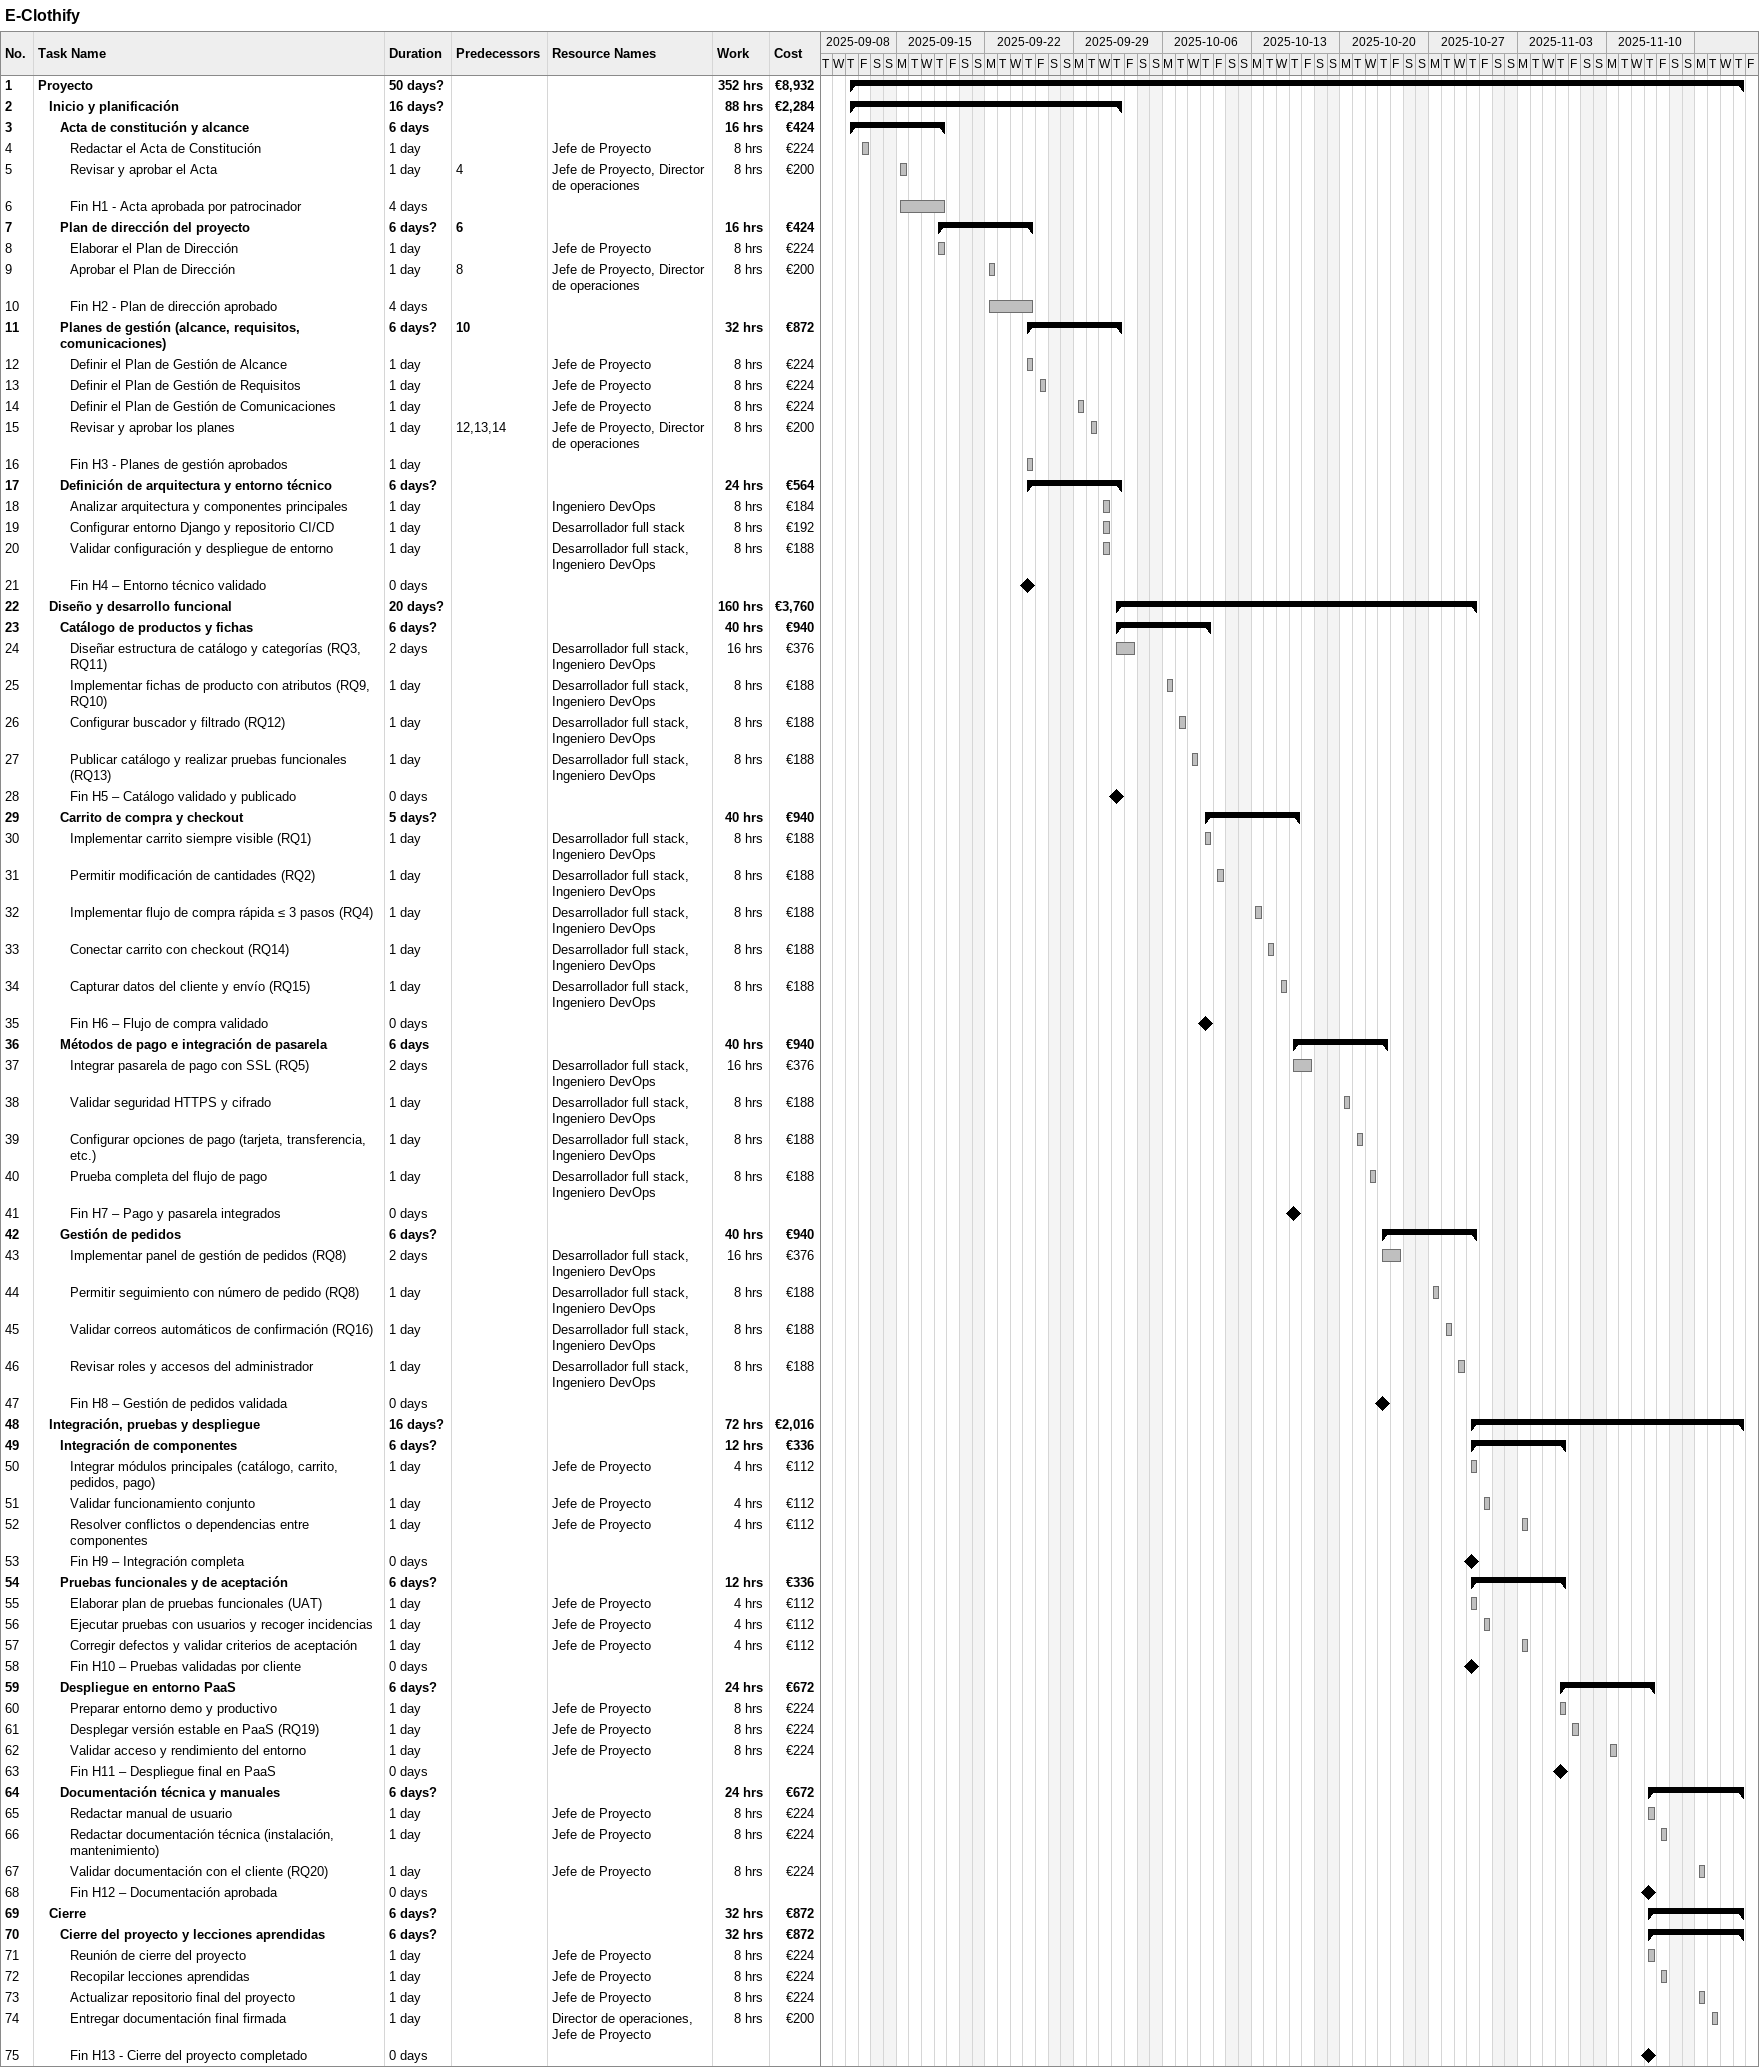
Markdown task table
E-Clothify

| ID | Level | Task | Duration | Start | Finish | Predecessors | Resources | Work (h) | Cost (€) |
|---|---|---|---|---|---|---|---|---|---|
| 1 | 1 | **Proyecto** | 50d? | 2025-09-11 | 2025-11-20 |  |  | 352 | 8932 |
| 2 | 2 | **Inicio y planificación** | 16d? | 2025-09-11 | 2025-10-02 |  |  | 88 | 2284 |
| 3 | 3 | **Acta de constitución y alcance** | 6d | 2025-09-11 | 2025-09-18 |  |  | 16 | 424 |
| 4 | 4 | Redactar el Acta de Constitución | 1d | 2025-09-12 | 2025-09-12 |  | Jefe de Proyecto | 8 | 224 |
| 5 | 4 | Revisar y aprobar el Acta | 1d | 2025-09-15 | 2025-09-15 | 4 | Jefe de Proyecto, Director de operaciones | 8 | 200 |
| 6 | 4 | Fin H1 - Acta aprobada por patrocinador | 4d | 2025-09-15 | 2025-09-18 |  |  |  |  |
| 7 | 3 | **Plan de dirección del proyecto** | 6d? | 2025-09-18 | 2025-09-25 | 6 |  | 16 | 424 |
| 8 | 4 | Elaborar el Plan de Dirección | 1d | 2025-09-18 | 2025-09-18 |  | Jefe de Proyecto | 8 | 224 |
| 9 | 4 | Aprobar el Plan de Dirección | 1d | 2025-09-22 | 2025-09-22 | 8 | Jefe de Proyecto, Director de operaciones | 8 | 200 |
| 10 | 4 | Fin H2 - Plan de dirección aprobado | 4d | 2025-09-22 | 2025-09-25 |  |  |  |  |
| 11 | 3 | **Planes de gestión (alcance, requisitos, comunicaciones)** | 6d? | 2025-09-25 | 2025-10-02 | 10 |  | 32 | 872 |
| 12 | 4 | Definir el Plan de Gestión de Alcance | 1d | 2025-09-25 | 2025-09-25 |  | Jefe de Proyecto | 8 | 224 |
| 13 | 4 | Definir el Plan de Gestión de Requisitos | 1d | 2025-09-26 | 2025-09-26 |  | Jefe de Proyecto | 8 | 224 |
| 14 | 4 | Definir el Plan de Gestión de Comunicaciones | 1d | 2025-09-29 | 2025-09-29 |  | Jefe de Proyecto | 8 | 224 |
| 15 | 4 | Revisar y aprobar los planes | 1d | 2025-09-30 | 2025-09-30 | 12, 13, 14 | Jefe de Proyecto, Director de operaciones | 8 | 200 |
| 16 | 4 | Fin H3 - Planes de gestión aprobados | 1d | 2025-09-25 | 2025-09-25 |  |  |  |  |
| 17 | 3 | **Definición de arquitectura y entorno técnico** | 6d? | 2025-09-25 | 2025-10-02 |  |  | 24 | 564 |
| 18 | 4 | Analizar arquitectura y componentes principales | 1d | 2025-10-01 | 2025-10-01 |  | Ingeniero DevOps | 8 | 184 |
| 19 | 4 | Configurar entorno Django y repositorio CI/CD | 1d | 2025-10-01 | 2025-10-01 |  | Desarrollador full stack | 8 | 192 |
| 20 | 4 | Validar configuración y despliegue de entorno | 1d | 2025-10-01 | 2025-10-01 |  | Desarrollador full stack, Ingeniero DevOps | 8 | 188 |
| 21 | 4 | Fin H4 – Entorno técnico validado | 0d | 2025-09-25 | 2025-09-25 |  |  |  |  |
| 22 | 2 | **Diseño y desarrollo funcional** | 20d? | 2025-10-02 | 2025-10-30 |  |  | 160 | 3760 |
| 23 | 3 | **Catálogo de productos y fichas** | 6d? | 2025-10-02 | 2025-10-09 |  |  | 40 | 940 |
| 24 | 4 | Diseñar estructura de catálogo y categorías (RQ3, RQ11) | 2d | 2025-10-02 | 2025-10-03 |  | Desarrollador full stack, Ingeniero DevOps | 16 | 376 |
| 25 | 4 | Implementar fichas de producto con atributos (RQ9, RQ10) | 1d | 2025-10-06 | 2025-10-06 |  | Desarrollador full stack, Ingeniero DevOps | 8 | 188 |
| 26 | 4 | Configurar buscador y filtrado (RQ12) | 1d | 2025-10-07 | 2025-10-07 |  | Desarrollador full stack, Ingeniero DevOps | 8 | 188 |
| 27 | 4 | Publicar catálogo y realizar pruebas funcionales (RQ13) | 1d | 2025-10-08 | 2025-10-08 |  | Desarrollador full stack, Ingeniero DevOps | 8 | 188 |
| 28 | 4 | Fin H5 – Catálogo validado y publicado | 0d | 2025-10-02 | 2025-10-02 |  |  |  |  |
| 29 | 3 | **Carrito de compra y checkout** | 5d? | 2025-10-09 | 2025-10-16 |  |  | 40 | 940 |
| 30 | 4 | Implementar carrito siempre visible (RQ1) | 1d | 2025-10-09 | 2025-10-09 |  | Desarrollador full stack, Ingeniero DevOps | 8 | 188 |
| 31 | 4 | Permitir modificación de cantidades (RQ2) | 1d | 2025-10-10 | 2025-10-10 |  | Desarrollador full stack, Ingeniero DevOps | 8 | 188 |
| 32 | 4 | Implementar flujo de compra rápida ≤ 3 pasos (RQ4) | 1d | 2025-10-13 | 2025-10-13 |  | Desarrollador full stack, Ingeniero DevOps | 8 | 188 |
| 33 | 4 | Conectar carrito con checkout (RQ14) | 1d | 2025-10-14 | 2025-10-14 |  | Desarrollador full stack, Ingeniero DevOps | 8 | 188 |
| 34 | 4 | Capturar datos del cliente y envío (RQ15) | 1d | 2025-10-15 | 2025-10-15 |  | Desarrollador full stack, Ingeniero DevOps | 8 | 188 |
| 35 | 4 | Fin H6 – Flujo de compra validado | 0d | 2025-10-09 | 2025-10-09 |  |  |  |  |
| 36 | 3 | **Métodos de pago e integración de pasarela** | 6d | 2025-10-16 | 2025-10-23 |  |  | 40 | 940 |
| 37 | 4 | Integrar pasarela de pago con SSL (RQ5) | 2d | 2025-10-16 | 2025-10-17 |  | Desarrollador full stack, Ingeniero DevOps | 16 | 376 |
| 38 | 4 | Validar seguridad HTTPS y cifrado | 1d | 2025-10-20 | 2025-10-20 |  | Desarrollador full stack, Ingeniero DevOps | 8 | 188 |
| 39 | 4 | Configurar opciones de pago (tarjeta, transferencia, etc.) | 1d | 2025-10-21 | 2025-10-21 |  | Desarrollador full stack, Ingeniero DevOps | 8 | 188 |
| 40 | 4 | Prueba completa del flujo de pago | 1d | 2025-10-22 | 2025-10-22 |  | Desarrollador full stack, Ingeniero DevOps | 8 | 188 |
| 41 | 4 | Fin H7 – Pago y pasarela integrados | 0d | 2025-10-16 | 2025-10-16 |  |  |  |  |
| 42 | 3 | **Gestión de pedidos** | 6d? | 2025-10-23 | 2025-10-30 |  |  | 40 | 940 |
| 43 | 4 | Implementar panel de gestión de pedidos (RQ8) | 2d | 2025-10-23 | 2025-10-24 |  | Desarrollador full stack, Ingeniero DevOps | 16 | 376 |
| 44 | 4 | Permitir seguimiento con número de pedido (RQ8) | 1d | 2025-10-27 | 2025-10-27 |  | Desarrollador full stack, Ingeniero DevOps | 8 | 188 |
| 45 | 4 | Validar correos automáticos de confirmación (RQ16) | 1d | 2025-10-28 | 2025-10-28 |  | Desarrollador full stack, Ingeniero DevOps | 8 | 188 |
| 46 | 4 | Revisar roles y accesos del administrador | 1d | 2025-10-29 | 2025-10-29 |  | Desarrollador full stack, Ingeniero DevOps | 8 | 188 |
| 47 | 4 | Fin H8 – Gestión de pedidos validada | 0d | 2025-10-23 | 2025-10-23 |  |  |  |  |
| 48 | 2 | **Integración, pruebas y despliegue** | 16d? | 2025-10-30 | 2025-11-20 |  |  | 72 | 2016 |
| 49 | 3 | **Integración de componentes** | 6d? | 2025-10-30 | 2025-11-06 |  |  | 12 | 336 |
| 50 | 4 | Integrar módulos principales (catálogo, carrito, pedidos, pago) | 1d | 2025-10-30 | 2025-10-30 |  | Jefe de Proyecto | 4 | 112 |
| 51 | 4 | Validar funcionamiento conjunto | 1d | 2025-10-31 | 2025-10-31 |  | Jefe de Proyecto | 4 | 112 |
| 52 | 4 | Resolver conflictos o dependencias entre componentes | 1d | 2025-11-03 | 2025-11-03 |  | Jefe de Proyecto | 4 | 112 |
| 53 | 4 | Fin H9 – Integración completa | 0d | 2025-10-30 | 2025-10-30 |  |  |  |  |
| 54 | 3 | **Pruebas funcionales y de aceptación** | 6d? | 2025-10-30 | 2025-11-06 |  |  | 12 | 336 |
| 55 | 4 | Elaborar plan de pruebas funcionales (UAT) | 1d | 2025-10-30 | 2025-10-30 |  | Jefe de Proyecto | 4 | 112 |
| 56 | 4 | Ejecutar pruebas con usuarios y recoger incidencias | 1d | 2025-10-31 | 2025-10-31 |  | Jefe de Proyecto | 4 | 112 |
| 57 | 4 | Corregir defectos y validar criterios de aceptación | 1d | 2025-11-03 | 2025-11-03 |  | Jefe de Proyecto | 4 | 112 |
| 58 | 4 | Fin H10 – Pruebas validadas por cliente | 0d | 2025-10-30 | 2025-10-30 |  |  |  |  |
| 59 | 3 | **Despliegue en entorno PaaS** | 6d? | 2025-11-06 | 2025-11-13 |  |  | 24 | 672 |
| 60 | 4 | Preparar entorno demo y productivo | 1d | 2025-11-06 | 2025-11-06 |  | Jefe de Proyecto | 8 | 224 |
| 61 | 4 | Desplegar versión estable en PaaS (RQ19) | 1d | 2025-11-07 | 2025-11-07 |  | Jefe de Proyecto | 8 | 224 |
| 62 | 4 | Validar acceso y rendimiento del entorno | 1d | 2025-11-10 | 2025-11-10 |  | Jefe de Proyecto | 8 | 224 |
| 63 | 4 | Fin H11 – Despliegue final en PaaS | 0d | 2025-11-06 | 2025-11-06 |  |  |  |  |
| 64 | 3 | **Documentación técnica y manuales** | 6d? | 2025-11-13 | 2025-11-20 |  |  | 24 | 672 |
| 65 | 4 | Redactar manual de usuario | 1d | 2025-11-13 | 2025-11-13 |  | Jefe de Proyecto | 8 | 224 |
| 66 | 4 | Redactar documentación técnica (instalación, mantenimiento) | 1d | 2025-11-14 | 2025-11-14 |  | Jefe de Proyecto | 8 | 224 |
| 67 | 4 | Validar documentación con el cliente (RQ20) | 1d | 2025-11-17 | 2025-11-17 |  | Jefe de Proyecto | 8 | 224 |
| 68 | 4 | Fin H12 – Documentación aprobada | 0d | 2025-11-13 | 2025-11-13 |  |  |  |  |
| 69 | 2 | **Cierre** | 6d? | 2025-11-13 | 2025-11-20 |  |  | 32 | 872 |
| 70 | 3 | **Cierre del proyecto y lecciones aprendidas** | 6d? | 2025-11-13 | 2025-11-20 |  |  | 32 | 872 |
| 71 | 4 | Reunión de cierre del proyecto | 1d | 2025-11-13 | 2025-11-13 |  | Jefe de Proyecto | 8 | 224 |
| 72 | 4 | Recopilar lecciones aprendidas | 1d | 2025-11-14 | 2025-11-14 |  | Jefe de Proyecto | 8 | 224 |
| 73 | 4 | Actualizar repositorio final del proyecto | 1d | 2025-11-17 | 2025-11-17 |  | Jefe de Proyecto | 8 | 224 |
| 74 | 4 | Entregar documentación final firmada | 1d | 2025-11-18 | 2025-11-18 |  | Director de operaciones, Jefe de Proyecto | 8 | 200 |
| 75 | 4 | Fin H13 - Cierre del proyecto completado | 0d | 2025-11-13 | 2025-11-13 |  |  |  |  |
